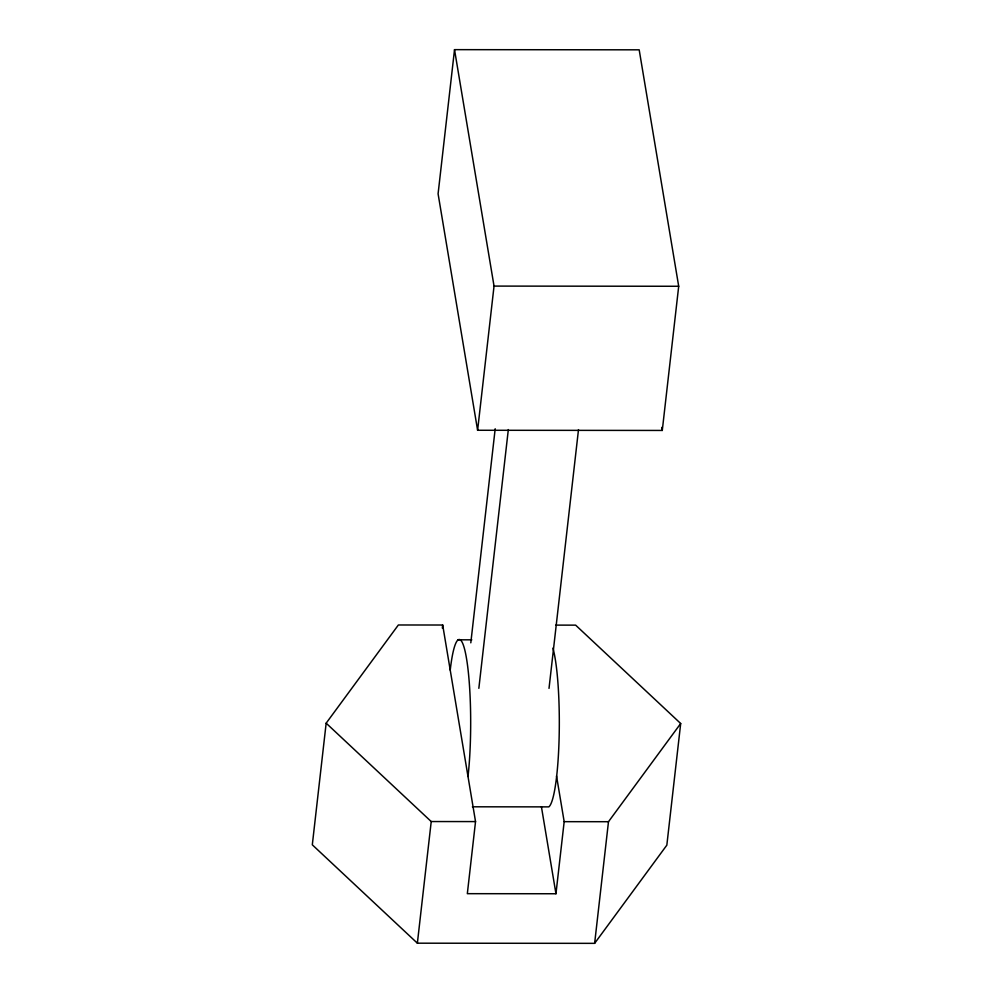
<?xml version="1.0" encoding="UTF-8"?>
<svg xmlns="http://www.w3.org/2000/svg" width="993" height="993" viewBox="0 0 993 993"><rect width="100%" height="100%" fill="white"/><g stroke="black" fill="none" stroke-linecap="round" stroke-linejoin="round"><path stroke-width="1.49" d="M556.527 775.955L564.173 821.67L555.956 893.75L467.331 893.675L475.535 821.583L442.692 625.019L398.367 624.982L326.163 723.177L312.311 844.82L417.37 943.189L594.633 943.35L666.837 845.155L680.689 723.512L575.63 625.143L555.77 625.118M454.521 49.65L438.087 193.809L477.608 430.267L662.281 430.441L678.703 286.269L639.182 49.824L454.521 49.65L494.042 286.096L477.608 430.267M442.332 628.085L442.692 625.019M417.37 943.189L431.223 821.546L326.163 723.177M470.806 642.831L495.197 428.74M478.849 688.323L508.329 429.572M549.017 688.385L578.497 429.634M594.633 943.35L608.486 821.707L680.689 723.512M494.042 286.096L678.703 286.269M458.058 639.815L471.812 639.827M472.395 806.8L548.806 806.875A83.896 11.568 -89.9 0 0 559.109 738.37A83.896 11.568 -89.9 0 0 552.927 648.119M431.223 821.546L475.535 821.583M564.173 821.67L608.486 821.707M661.76 427.387L662.281 430.441M541.446 806.899L555.956 893.75M450.226 670.101A83.896 11.568 -89.9 0 1 466.499 658.433A83.896 11.568 -89.9 0 1 468.001 776.501"/></g></svg>
